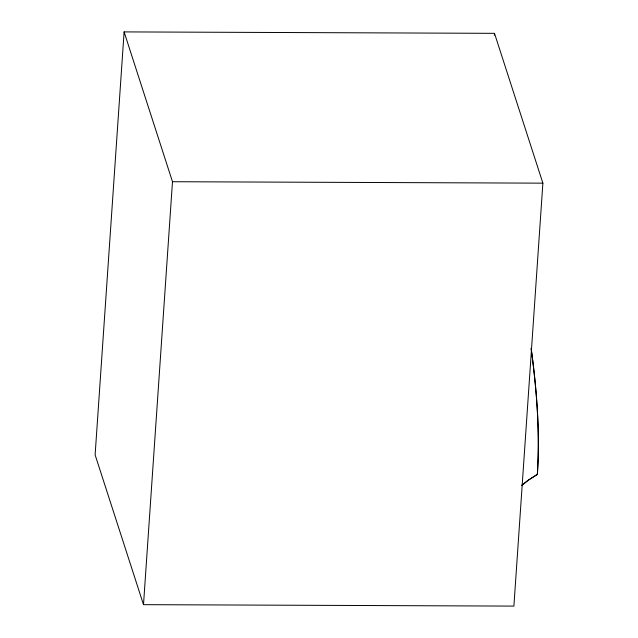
<?xml version="1.0" encoding="UTF-8"?>
<svg xmlns="http://www.w3.org/2000/svg" width="638" height="638" viewBox="0 0 638 638"><rect width="100%" height="100%" fill="white"/><g stroke="black" fill="none" stroke-linecap="round" stroke-linejoin="round"><path stroke-width="0.96" d="M494.378 35.226L494.498 33.335L124.107 31.9L95.118 454.846L143.502 604.664L513.893 606.1L542.882 183.154L494.498 33.335M143.502 604.664L172.491 181.718L124.107 31.9M521.557 485.462L528.846 479.776L537.356 474.393C540.187 432.349 536.757 390.153 531.191 348.468M521.884 485.351L527.73 480.574L537.356 474.393C539.931 432.373 536.829 390.217 531.127 348.571M172.491 181.718L542.882 183.154"/></g></svg>
